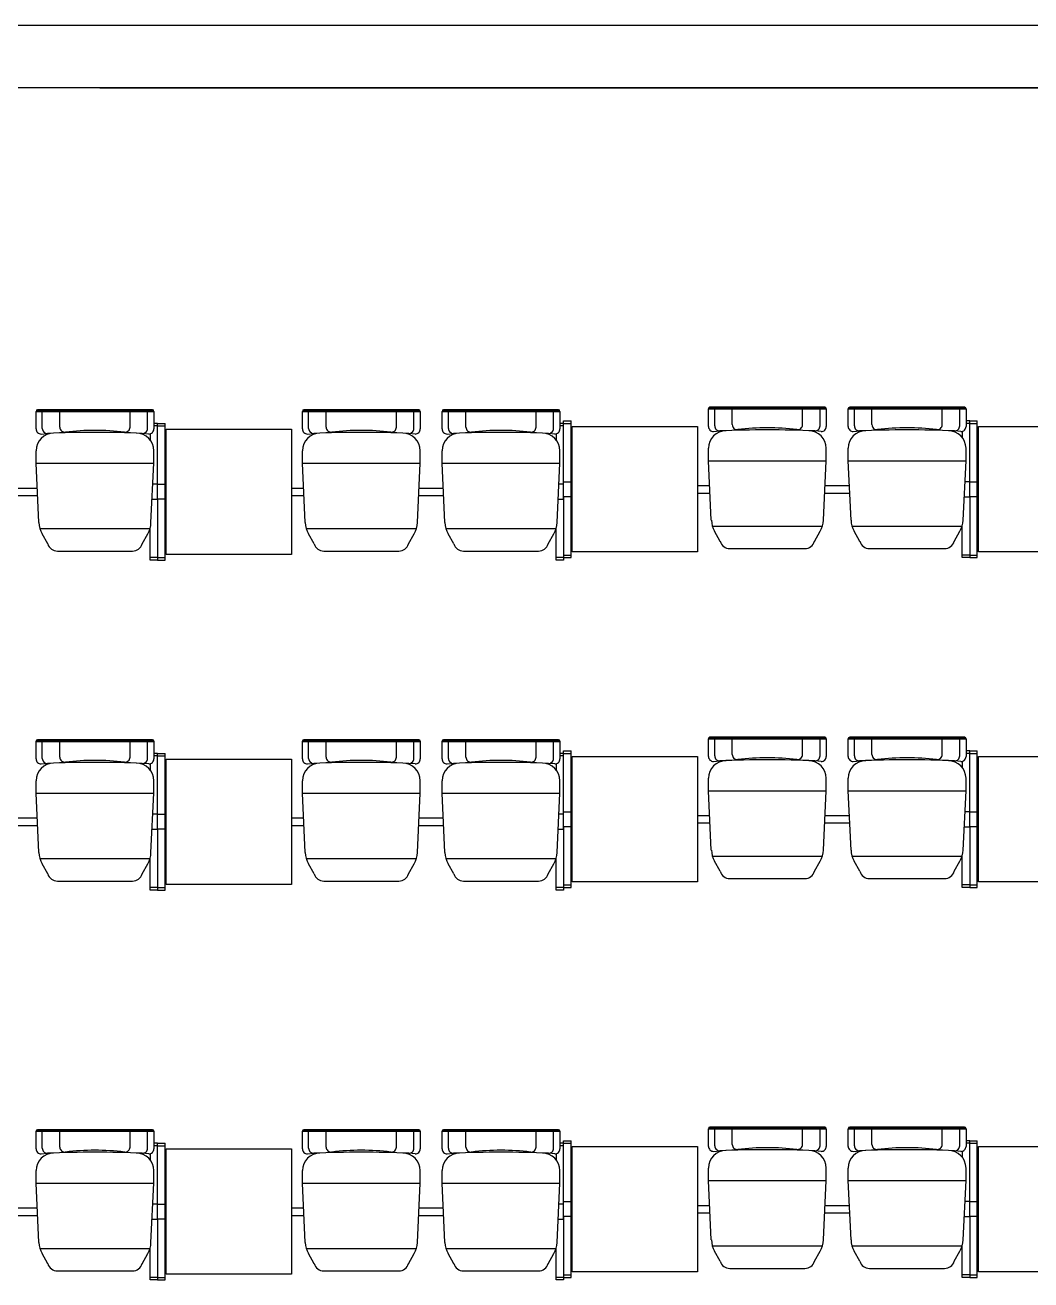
# Model space of a CAD drawing. Header units: inches. Extents: x 484217 to 497210, y -26946 to -21493.
# Drawn here: x 490919.4 to 491100, y -23564.3 to -23339.1 of the extents above; entities that cross this region are included whole.
import ezdxf

# ---------------------------------------------------------------- set-up
doc = ezdxf.new("R2010")
doc.units = ezdxf.units.IN
doc.header["$LTSCALE"] = 20
doc.header["$MEASUREMENT"] = 0
doc.layers.add('I-WALL-FULL', color=5, linetype='Continuous')

msp = doc.modelspace()

# ---------------------------------------------------------------- linework, layer by layer
for p, q in [((490887.79, -23339.1, 6.93), (491290.54, -23339.1, 6.93)), ((491335.54, -23350.35, 6.93), (490887.79, -23350.35, 6.93))]:
    msp.add_line(p, q)
at = {"linetype": 'Continuous'}
for p, q in [((490921.35, -23411.58, 3.81), (490921.35, -23408.41, 3.81)), ((490922.47, -23411.47, 3.81), (490922.47, -23408.59, 3.81)), ((490925.62, -23411.25, 3.81), (490925.62, -23408.59, 3.81)), ((490938.22, -23411.25, 3.81), (490938.22, -23408.59, 3.81)), ((490941.37, -23411.47, 3.81), (490941.37, -23408.59, 3.81)), ((490942.5, -23408.41, 3.81), (490942.5, -23411.58, 3.81)), ((490969.17, -23411.58, 3.81), (490969.17, -23408.41, 3.81)), ((490970.29, -23411.47, 3.81), (490970.29, -23408.59, 3.81)), ((490973.44, -23411.25, 3.81), (490973.44, -23408.59, 3.81)), ((490986.04, -23411.25, 3.81), (490986.04, -23408.59, 3.81)), ((490989.19, -23411.47, 3.81), (490989.19, -23408.59, 3.81)), ((490990.32, -23408.41, 3.81), (490990.32, -23411.58, 3.81)), ((490994.25, -23411.58, 3.81), (490994.25, -23408.41, 3.81)), ((490995.37, -23411.47, 3.81), (490995.37, -23408.59, 3.81)), ((490998.52, -23411.25, 3.81), (490998.52, -23408.59, 3.81)), ((491011.12, -23411.25, 3.81), (491011.12, -23408.59, 3.81)), ((491014.27, -23411.47, 3.81), (491014.27, -23408.59, 3.81)), ((491015.4, -23408.41, 3.81), (491015.4, -23411.58, 3.81)), ((491042.07, -23411.13, 3.81), (491042.07, -23407.96, 3.81)), ((491043.19, -23411.02, 3.81), (491043.19, -23408.14, 3.81)), ((491046.34, -23410.8, 3.81), (491046.34, -23408.14, 3.81)), ((491058.94, -23410.8, 3.81), (491058.94, -23408.14, 3.81)), ((491062.09, -23411.02, 3.81), (491062.09, -23408.14, 3.81)), ((491063.22, -23407.96, 3.81), (491063.22, -23411.13, 3.81)), ((491067.15, -23411.13, 3.81), (491067.15, -23407.96, 3.81)), ((491068.27, -23411.02, 3.81), (491068.27, -23408.14, 3.81)), ((491071.42, -23410.8, 3.81), (491071.42, -23408.14, 3.81)), ((491084.02, -23410.8, 3.81), (491084.02, -23408.14, 3.81)), ((491087.17, -23411.02, 3.81), (491087.17, -23408.14, 3.81)), ((491088.3, -23407.96, 3.81), (491088.3, -23411.13, 3.81)), ((491042.99, -23412.03, 3.81), (491044.13, -23411.92, 3.81)), ((491062.3, -23412.03, 3.81), (491061.16, -23411.92, 3.81)), ((491068.07, -23412.03, 3.81), (491069.21, -23411.92, 3.81)), ((491087.37, -23412.03, 3.81), (491086.23, -23411.92, 3.81)), ((490922.27, -23412.48, 3.81), (490923.41, -23412.37, 3.81)), ((490941.57, -23412.48, 3.81), (490940.43, -23412.37, 3.81)), ((490970.09, -23412.48, 3.81), (490971.23, -23412.37, 3.81)), ((490989.4, -23412.48, 3.81), (490988.26, -23412.37, 3.81)), ((490995.17, -23412.48, 3.81), (490996.31, -23412.37, 3.81)), ((491014.47, -23412.48, 3.81), (491013.33, -23412.37, 3.81)), ((490921.35, -23417.74, 3.81), (490921.35, -23415.49, 3.81)), ((490942.5, -23417.74, 3.81), (490942.5, -23415.49, 3.81)), ((490969.17, -23417.74, 3.81), (490969.17, -23415.49, 3.81)), ((490990.32, -23417.74, 3.81), (490990.32, -23415.49, 3.81)), ((490994.25, -23417.74, 3.81), (490994.25, -23415.49, 3.81)), ((491015.4, -23417.74, 3.81), (491015.4, -23415.49, 3.81)), ((491042.07, -23417.29, 3.81), (491042.07, -23415.04, 3.81)), ((491063.22, -23417.29, 3.81), (491063.22, -23415.04, 3.81)), ((491067.15, -23417.29, 3.81), (491067.15, -23415.04, 3.81)), ((491088.3, -23417.29, 3.81), (491088.3, -23415.04, 3.81)), ((490921.35, -23417.74, 3.81), (490942.5, -23417.74, 3.81)), ((490921.86, -23428.38, 3.81), (490921.35, -23417.74, 3.81)), ((490941.98, -23428.38, 3.81), (490942.5, -23417.74, 3.81)), ((490969.17, -23417.74, 3.81), (490990.32, -23417.74, 3.81)), ((490969.68, -23428.38, 3.81), (490969.17, -23417.74, 3.81)), ((490989.81, -23428.38, 3.81), (490990.32, -23417.74, 3.81)), ((490994.25, -23417.74, 3.81), (491015.4, -23417.74, 3.81)), ((490994.76, -23428.38, 3.81), (490994.25, -23417.74, 3.81)), ((491014.88, -23428.38, 3.81), (491015.4, -23417.74, 3.81)), ((491042.07, -23417.29, 3.81), (491063.22, -23417.29, 3.81)), ((491042.58, -23427.93, 3.81), (491042.07, -23417.29, 3.81)), ((491062.71, -23427.93, 3.81), (491063.22, -23417.29, 3.81)), ((491067.15, -23417.29, 3.81), (491088.3, -23417.29, 3.81)), ((491067.66, -23427.93, 3.81), (491067.15, -23417.29, 3.81)), ((491087.78, -23427.93, 3.81), (491088.3, -23417.29, 3.81)), ((490922.04, -23429.44, 3.81), (490941.8, -23429.44, 3.81)), ((490969.86, -23429.44, 3.81), (490989.63, -23429.44, 3.81)), ((490994.94, -23429.44, 3.81), (491014.7, -23429.44, 3.81)), ((491042.76, -23428.99, 3.81), (491062.53, -23428.99, 3.81)), ((491044.17, -23431.74, 3.81), (491043.15, -23429.92, 3.81)), ((491061.12, -23431.74, 3.81), (491062.14, -23429.92, 3.81)), ((491067.84, -23428.99, 3.81), (491087.6, -23428.99, 3.81)), ((491069.25, -23431.74, 3.81), (491068.23, -23429.92, 3.81)), ((491086.19, -23431.74, 3.81), (491087.21, -23429.92, 3.81)), ((490923.45, -23432.19, 3.81), (490922.43, -23430.37, 3.81)), ((490940.39, -23432.19, 3.81), (490941.41, -23430.37, 3.81)), ((490971.27, -23432.19, 3.81), (490970.25, -23430.37, 3.81)), ((490988.22, -23432.19, 3.81), (490989.24, -23430.37, 3.81)), ((490996.35, -23432.19, 3.81), (490995.33, -23430.37, 3.81)), ((491013.29, -23432.19, 3.81), (491014.31, -23430.37, 3.81)), ((490925.18, -23433.49, 3.81), (490938.66, -23433.49, 3.81)), ((490973.01, -23433.49, 3.81), (490986.48, -23433.49, 3.81)), ((490998.08, -23433.49, 3.81), (491011.56, -23433.49, 3.81)), ((491045.91, -23433.04, 3.81), (491059.38, -23433.04, 3.81)), ((491070.98, -23433.04, 3.81), (491084.46, -23433.04, 3.81)), ((490921.35, -23470.79, 3.81), (490921.35, -23467.62, 3.81)), ((490922.47, -23470.69, 3.81), (490922.47, -23467.8, 3.81)), ((490925.62, -23470.46, 3.81), (490925.62, -23467.8, 3.81)), ((490938.22, -23470.46, 3.81), (490938.22, -23467.8, 3.81)), ((490941.37, -23470.69, 3.81), (490941.37, -23467.8, 3.81)), ((490942.5, -23467.62, 3.81), (490942.5, -23470.79, 3.81)), ((490969.17, -23470.79, 3.81), (490969.17, -23467.62, 3.81)), ((490970.29, -23470.69, 3.81), (490970.29, -23467.8, 3.81)), ((490973.44, -23470.46, 3.81), (490973.44, -23467.8, 3.81)), ((490986.04, -23470.46, 3.81), (490986.04, -23467.8, 3.81)), ((490989.19, -23470.69, 3.81), (490989.19, -23467.8, 3.81)), ((490990.32, -23467.62, 3.81), (490990.32, -23470.79, 3.81)), ((490994.25, -23470.79, 3.81), (490994.25, -23467.62, 3.81)), ((490995.37, -23470.69, 3.81), (490995.37, -23467.8, 3.81)), ((490998.52, -23470.46, 3.81), (490998.52, -23467.8, 3.81)), ((491011.12, -23470.46, 3.81), (491011.12, -23467.8, 3.81)), ((491014.27, -23470.69, 3.81), (491014.27, -23467.8, 3.81)), ((491015.4, -23467.62, 3.81), (491015.4, -23470.79, 3.81)), ((491042.07, -23470.34, 3.81), (491042.07, -23467.17, 3.81)), ((491043.19, -23470.24, 3.81), (491043.19, -23467.35, 3.81)), ((491046.34, -23470.01, 3.81), (491046.34, -23467.35, 3.81)), ((491058.94, -23470.01, 3.81), (491058.94, -23467.35, 3.81)), ((491062.09, -23470.24, 3.81), (491062.09, -23467.35, 3.81)), ((491063.22, -23467.17, 3.81), (491063.22, -23470.34, 3.81)), ((491067.15, -23470.34, 3.81), (491067.15, -23467.17, 3.81)), ((491068.27, -23470.24, 3.81), (491068.27, -23467.35, 3.81)), ((491071.42, -23470.01, 3.81), (491071.42, -23467.35, 3.81)), ((491084.02, -23470.01, 3.81), (491084.02, -23467.35, 3.81)), ((491087.17, -23470.24, 3.81), (491087.17, -23467.35, 3.81)), ((491088.3, -23467.17, 3.81), (491088.3, -23470.34, 3.81)), ((490922.27, -23471.69, 3.81), (490923.41, -23471.59, 3.81)), ((490941.57, -23471.69, 3.81), (490940.43, -23471.59, 3.81)), ((490970.09, -23471.69, 3.81), (490971.23, -23471.59, 3.81)), ((490989.4, -23471.69, 3.81), (490988.26, -23471.59, 3.81)), ((490995.17, -23471.69, 3.81), (490996.31, -23471.59, 3.81)), ((491014.47, -23471.69, 3.81), (491013.33, -23471.59, 3.81)), ((491042.99, -23471.24, 3.81), (491044.13, -23471.14, 3.81)), ((491062.3, -23471.24, 3.81), (491061.16, -23471.14, 3.81)), ((491068.07, -23471.24, 3.81), (491069.21, -23471.14, 3.81)), ((491087.37, -23471.24, 3.81), (491086.23, -23471.14, 3.81)), ((490921.35, -23476.96, 3.81), (490921.35, -23474.71, 3.81)), ((490942.5, -23476.96, 3.81), (490942.5, -23474.71, 3.81)), ((490969.17, -23476.96, 3.81), (490969.17, -23474.71, 3.81)), ((490990.32, -23476.96, 3.81), (490990.32, -23474.71, 3.81)), ((490994.25, -23476.96, 3.81), (490994.25, -23474.71, 3.81)), ((491015.4, -23476.96, 3.81), (491015.4, -23474.71, 3.81)), ((491042.07, -23476.51, 3.81), (491042.07, -23474.26, 3.81)), ((491063.22, -23476.51, 3.81), (491063.22, -23474.26, 3.81)), ((491067.15, -23476.51, 3.81), (491067.15, -23474.26, 3.81)), ((491088.3, -23476.51, 3.81), (491088.3, -23474.26, 3.81)), ((490921.35, -23476.96, 3.81), (490942.5, -23476.96, 3.81)), ((490921.86, -23487.6, 3.81), (490921.35, -23476.96, 3.81)), ((490941.98, -23487.6, 3.81), (490942.5, -23476.96, 3.81)), ((490969.17, -23476.96, 3.81), (490990.32, -23476.96, 3.81)), ((490969.68, -23487.6, 3.81), (490969.17, -23476.96, 3.81)), ((490989.81, -23487.6, 3.81), (490990.32, -23476.96, 3.81)), ((490994.25, -23476.96, 3.81), (491015.4, -23476.96, 3.81)), ((490994.76, -23487.6, 3.81), (490994.25, -23476.96, 3.81)), ((491014.88, -23487.6, 3.81), (491015.4, -23476.96, 3.81)), ((491042.07, -23476.51, 3.81), (491063.22, -23476.51, 3.81)), ((491042.58, -23487.15, 3.81), (491042.07, -23476.51, 3.81)), ((491062.71, -23487.15, 3.81), (491063.22, -23476.51, 3.81)), ((491067.15, -23476.51, 3.81), (491088.3, -23476.51, 3.81)), ((491067.66, -23487.15, 3.81), (491067.15, -23476.51, 3.81)), ((491087.78, -23487.15, 3.81), (491088.3, -23476.51, 3.81)), ((491042.76, -23488.21, 3.81), (491062.53, -23488.21, 3.81)), ((491067.84, -23488.21, 3.81), (491087.6, -23488.21, 3.81)), ((490922.04, -23488.66, 3.81), (490941.8, -23488.66, 3.81)), ((490923.45, -23491.4, 3.81), (490922.43, -23489.59, 3.81)), ((490940.39, -23491.4, 3.81), (490941.41, -23489.59, 3.81)), ((490969.86, -23488.66, 3.81), (490989.63, -23488.66, 3.81)), ((490971.27, -23491.4, 3.81), (490970.25, -23489.59, 3.81)), ((490988.22, -23491.4, 3.81), (490989.24, -23489.59, 3.81)), ((490994.94, -23488.66, 3.81), (491014.7, -23488.66, 3.81)), ((490996.35, -23491.4, 3.81), (490995.33, -23489.59, 3.81)), ((491013.29, -23491.4, 3.81), (491014.31, -23489.59, 3.81)), ((491044.17, -23490.95, 3.81), (491043.15, -23489.14, 3.81)), ((491061.12, -23490.95, 3.81), (491062.14, -23489.14, 3.81)), ((491069.25, -23490.95, 3.81), (491068.23, -23489.14, 3.81)), ((491086.19, -23490.95, 3.81), (491087.21, -23489.14, 3.81)), ((490925.18, -23492.71, 3.81), (490938.66, -23492.71, 3.81)), ((490973.01, -23492.71, 3.81), (490986.48, -23492.71, 3.81)), ((490998.08, -23492.71, 3.81), (491011.56, -23492.71, 3.81)), ((491045.91, -23492.26, 3.81), (491059.38, -23492.26, 3.81)), ((491070.98, -23492.26, 3.81), (491084.46, -23492.26, 3.81)), ((490921.35, -23540.76, 3.81), (490921.35, -23537.59, 3.81)), ((490922.47, -23540.65, 3.81), (490922.47, -23537.77, 3.81)), ((490925.62, -23540.43, 3.81), (490925.62, -23537.77, 3.81)), ((490938.22, -23540.43, 3.81), (490938.22, -23537.77, 3.81)), ((490941.37, -23540.65, 3.81), (490941.37, -23537.77, 3.81)), ((490942.5, -23537.59, 3.81), (490942.5, -23540.76, 3.81)), ((490969.17, -23540.76, 3.81), (490969.17, -23537.59, 3.81)), ((490970.29, -23540.65, 3.81), (490970.29, -23537.77, 3.81)), ((490973.44, -23540.43, 3.81), (490973.44, -23537.77, 3.81)), ((490986.04, -23540.43, 3.81), (490986.04, -23537.77, 3.81)), ((490989.19, -23540.65, 3.81), (490989.19, -23537.77, 3.81)), ((490990.32, -23537.59, 3.81), (490990.32, -23540.76, 3.81)), ((490994.25, -23540.76, 3.81), (490994.25, -23537.59, 3.81)), ((490995.37, -23540.65, 3.81), (490995.37, -23537.77, 3.81)), ((490998.52, -23540.43, 3.81), (490998.52, -23537.77, 3.81)), ((491011.12, -23540.43, 3.81), (491011.12, -23537.77, 3.81)), ((491014.27, -23540.65, 3.81), (491014.27, -23537.77, 3.81)), ((491015.4, -23537.59, 3.81), (491015.4, -23540.76, 3.81)), ((491042.07, -23540.31, 3.81), (491042.07, -23537.14, 3.81)), ((491043.19, -23540.2, 3.81), (491043.19, -23537.32, 3.81)), ((491046.34, -23539.98, 3.81), (491046.34, -23537.32, 3.81)), ((491058.94, -23539.98, 3.81), (491058.94, -23537.32, 3.81)), ((491062.09, -23540.2, 3.81), (491062.09, -23537.32, 3.81)), ((491063.22, -23537.14, 3.81), (491063.22, -23540.31, 3.81)), ((491067.15, -23540.31, 3.81), (491067.15, -23537.14, 3.81)), ((491068.27, -23540.2, 3.81), (491068.27, -23537.32, 3.81)), ((491071.42, -23539.98, 3.81), (491071.42, -23537.32, 3.81)), ((491084.02, -23539.98, 3.81), (491084.02, -23537.32, 3.81)), ((491087.17, -23540.2, 3.81), (491087.17, -23537.32, 3.81)), ((491088.3, -23537.14, 3.81), (491088.3, -23540.31, 3.81)), ((490922.27, -23541.66, 3.81), (490923.41, -23541.55, 3.81)), ((490941.57, -23541.66, 3.81), (490940.43, -23541.55, 3.81)), ((490970.09, -23541.66, 3.81), (490971.23, -23541.55, 3.81)), ((490989.4, -23541.66, 3.81), (490988.26, -23541.55, 3.81)), ((490995.17, -23541.66, 3.81), (490996.31, -23541.55, 3.81)), ((491014.47, -23541.66, 3.81), (491013.33, -23541.55, 3.81)), ((491042.99, -23541.21, 3.81), (491044.13, -23541.1, 3.81)), ((491062.3, -23541.21, 3.81), (491061.16, -23541.1, 3.81)), ((491068.07, -23541.21, 3.81), (491069.21, -23541.1, 3.81)), ((491087.37, -23541.21, 3.81), (491086.23, -23541.1, 3.81)), ((490921.35, -23546.92, 3.81), (490921.35, -23544.67, 3.81)), ((490942.5, -23546.92, 3.81), (490942.5, -23544.67, 3.81)), ((490969.17, -23546.92, 3.81), (490969.17, -23544.67, 3.81)), ((490990.32, -23546.92, 3.81), (490990.32, -23544.67, 3.81)), ((490994.25, -23546.92, 3.81), (490994.25, -23544.67, 3.81)), ((491015.4, -23546.92, 3.81), (491015.4, -23544.67, 3.81)), ((491042.07, -23546.47, 3.81), (491042.07, -23544.22, 3.81)), ((491063.22, -23546.47, 3.81), (491063.22, -23544.22, 3.81)), ((491067.15, -23546.47, 3.81), (491067.15, -23544.22, 3.81)), ((491088.3, -23546.47, 3.81), (491088.3, -23544.22, 3.81)), ((490921.35, -23546.92, 3.81), (490942.5, -23546.92, 3.81)), ((490921.86, -23557.56, 3.81), (490921.35, -23546.92, 3.81)), ((490941.98, -23557.56, 3.81), (490942.5, -23546.92, 3.81)), ((490969.17, -23546.92, 3.81), (490990.32, -23546.92, 3.81)), ((490969.68, -23557.56, 3.81), (490969.17, -23546.92, 3.81)), ((490989.81, -23557.56, 3.81), (490990.32, -23546.92, 3.81)), ((490994.25, -23546.92, 3.81), (491015.4, -23546.92, 3.81)), ((490994.76, -23557.56, 3.81), (490994.25, -23546.92, 3.81)), ((491014.88, -23557.56, 3.81), (491015.4, -23546.92, 3.81)), ((491042.07, -23546.47, 3.81), (491063.22, -23546.47, 3.81)), ((491042.58, -23557.11, 3.81), (491042.07, -23546.47, 3.81)), ((491062.71, -23557.11, 3.81), (491063.22, -23546.47, 3.81)), ((491067.15, -23546.47, 3.81), (491088.3, -23546.47, 3.81)), ((491067.66, -23557.11, 3.81), (491067.15, -23546.47, 3.81)), ((491087.78, -23557.11, 3.81), (491088.3, -23546.47, 3.81)), ((491042.76, -23558.17, 3.81), (491062.53, -23558.17, 3.81)), ((491067.84, -23558.17, 3.81), (491087.6, -23558.17, 3.81)), ((490922.04, -23558.62, 3.81), (490941.8, -23558.62, 3.81)), ((490923.45, -23561.37, 3.81), (490922.43, -23559.55, 3.81)), ((490940.39, -23561.37, 3.81), (490941.41, -23559.55, 3.81)), ((490969.86, -23558.62, 3.81), (490989.63, -23558.62, 3.81)), ((490971.27, -23561.37, 3.81), (490970.25, -23559.55, 3.81)), ((490988.22, -23561.37, 3.81), (490989.24, -23559.55, 3.81)), ((490994.94, -23558.62, 3.81), (491014.7, -23558.62, 3.81)), ((490996.35, -23561.37, 3.81), (490995.33, -23559.55, 3.81)), ((491013.29, -23561.37, 3.81), (491014.31, -23559.55, 3.81)), ((491044.17, -23560.92, 3.81), (491043.15, -23559.1, 3.81)), ((491061.12, -23560.92, 3.81), (491062.14, -23559.1, 3.81)), ((491069.25, -23560.92, 3.81), (491068.23, -23559.1, 3.81)), ((491086.19, -23560.92, 3.81), (491087.21, -23559.1, 3.81)), ((490925.18, -23562.67, 3.81), (490938.66, -23562.67, 3.81)), ((490973.01, -23562.67, 3.81), (490986.48, -23562.67, 3.81)), ((490998.08, -23562.67, 3.81), (491011.56, -23562.67, 3.81)), ((491045.91, -23562.22, 3.81), (491059.38, -23562.22, 3.81)), ((491070.98, -23562.22, 3.81), (491084.46, -23562.22, 3.81))]:
    msp.add_line(p, q, dxfattribs=at)
at = {"color": 7, "linetype": 'Continuous'}
for p, q in [((490942.23, -23408.14, 3.81), (490921.62, -23408.14, 3.81)), ((490990.05, -23408.14, 3.81), (490969.44, -23408.14, 3.81)), ((491015.13, -23408.14, 3.81), (490994.52, -23408.14, 3.81)), ((491062.95, -23407.69, 3.81), (491042.34, -23407.69, 3.81)), ((491088.03, -23407.69, 3.81), (491067.42, -23407.69, 3.81)), ((491016.07, -23421.04, 3.81), (491017.62, -23421.04, 3.81)), ((491016.07, -23423.74, 3.81), (491016.07, -23421.04, 3.81)), ((491088.97, -23421.04, 3.81), (491088.12, -23421.04, 3.81)), ((491088.97, -23423.74, 3.81), (491088.97, -23421.04, 3.81)), ((491088.97, -23421.04, 3.81), (491090.52, -23421.04, 3.81)), ((491088.97, -23423.74, 3.81), (491088.97, -23421.04, 3.81)), ((490917.21, -23422.17, 3.81), (490921.56, -23422.17, 3.81)), ((490943.17, -23421.49, 3.81), (490942.32, -23421.49, 3.81)), ((490943.17, -23424.19, 3.81), (490943.17, -23421.49, 3.81)), ((490943.17, -23421.49, 3.81), (490944.72, -23421.49, 3.81)), ((490943.17, -23424.19, 3.81), (490943.17, -23421.49, 3.81)), ((490967.22, -23422.17, 3.81), (490969.38, -23422.17, 3.81)), ((490990.11, -23422.17, 3.81), (490994.46, -23422.17, 3.81)), ((491016.07, -23421.49, 3.81), (491015.22, -23421.49, 3.81)), ((491016.07, -23424.19, 3.81), (491016.07, -23421.49, 3.81)), ((491040.05, -23423.07, 3.81), (491042.35, -23423.07, 3.81)), ((491040.12, -23421.72, 3.81), (491042.28, -23421.72, 3.81)), ((491062.94, -23423.07, 3.81), (491067.42, -23423.07, 3.81)), ((491063.01, -23421.72, 3.81), (491067.36, -23421.72, 3.81)), ((490917.14, -23423.52, 3.81), (490921.62, -23423.52, 3.81)), ((490942.19, -23424.19, 3.81), (490943.17, -23424.19, 3.81)), ((490944.72, -23424.19, 3.81), (490943.17, -23424.19, 3.81)), ((490967.15, -23423.52, 3.81), (490969.45, -23423.52, 3.81)), ((490990.04, -23423.52, 3.81), (490994.52, -23423.52, 3.81)), ((491015.09, -23424.19, 3.81), (491016.07, -23424.19, 3.81)), ((491017.62, -23423.74, 3.81), (491016.07, -23423.74, 3.81)), ((491087.99, -23423.74, 3.81), (491088.97, -23423.74, 3.81)), ((491090.52, -23423.74, 3.81), (491088.97, -23423.74, 3.81)), ((490942.23, -23467.35, 3.81), (490921.62, -23467.35, 3.81)), ((490990.05, -23467.35, 3.81), (490969.44, -23467.35, 3.81)), ((491015.13, -23467.35, 3.81), (490994.52, -23467.35, 3.81)), ((491062.95, -23466.9, 3.81), (491042.34, -23466.9, 3.81)), ((491088.03, -23466.9, 3.81), (491067.42, -23466.9, 3.81)), ((490917.21, -23481.38, 3.81), (490921.56, -23481.38, 3.81)), ((490943.17, -23480.71, 3.81), (490942.32, -23480.71, 3.81)), ((490943.17, -23483.41, 3.81), (490943.17, -23480.71, 3.81)), ((490943.17, -23480.71, 3.81), (490944.72, -23480.71, 3.81)), ((490943.17, -23483.41, 3.81), (490943.17, -23480.71, 3.81)), ((490967.22, -23481.38, 3.81), (490969.38, -23481.38, 3.81)), ((490990.11, -23481.38, 3.81), (490994.46, -23481.38, 3.81)), ((491016.07, -23480.71, 3.81), (491015.22, -23480.71, 3.81)), ((491016.07, -23480.26, 3.81), (491017.62, -23480.26, 3.81)), ((491016.07, -23482.96, 3.81), (491016.07, -23480.26, 3.81)), ((491016.07, -23483.41, 3.81), (491016.07, -23480.71, 3.81)), ((491040.12, -23480.93, 3.81), (491042.28, -23480.93, 3.81)), ((491063.01, -23480.93, 3.81), (491067.36, -23480.93, 3.81)), ((491088.97, -23480.26, 3.81), (491088.12, -23480.26, 3.81)), ((491088.97, -23482.96, 3.81), (491088.97, -23480.26, 3.81)), ((491088.97, -23480.26, 3.81), (491090.52, -23480.26, 3.81)), ((491088.97, -23482.96, 3.81), (491088.97, -23480.26, 3.81)), ((490917.14, -23482.73, 3.81), (490921.62, -23482.73, 3.81)), ((490942.19, -23483.41, 3.81), (490943.17, -23483.41, 3.81)), ((490944.72, -23483.41, 3.81), (490943.17, -23483.41, 3.81)), ((490967.15, -23482.73, 3.81), (490969.45, -23482.73, 3.81)), ((490990.04, -23482.73, 3.81), (490994.52, -23482.73, 3.81)), ((491015.09, -23483.41, 3.81), (491016.07, -23483.41, 3.81)), ((491017.62, -23482.96, 3.81), (491016.07, -23482.96, 3.81)), ((491040.05, -23482.28, 3.81), (491042.35, -23482.28, 3.81)), ((491062.94, -23482.28, 3.81), (491067.42, -23482.28, 3.81)), ((491087.99, -23482.96, 3.81), (491088.97, -23482.96, 3.81)), ((491090.52, -23482.96, 3.81), (491088.97, -23482.96, 3.81)), ((490942.23, -23537.32, 3.81), (490921.62, -23537.32, 3.81)), ((490990.05, -23537.32, 3.81), (490969.44, -23537.32, 3.81)), ((491015.13, -23537.32, 3.81), (490994.52, -23537.32, 3.81)), ((491062.95, -23536.87, 3.81), (491042.34, -23536.87, 3.81)), ((491088.03, -23536.87, 3.81), (491067.42, -23536.87, 3.81)), ((490917.21, -23551.35, 3.81), (490921.56, -23551.35, 3.81)), ((490943.17, -23550.67, 3.81), (490942.32, -23550.67, 3.81)), ((490943.17, -23553.37, 3.81), (490943.17, -23550.67, 3.81)), ((490943.17, -23550.67, 3.81), (490944.72, -23550.67, 3.81)), ((490943.17, -23553.37, 3.81), (490943.17, -23550.67, 3.81)), ((490967.22, -23551.35, 3.81), (490969.38, -23551.35, 3.81)), ((490990.11, -23551.35, 3.81), (490994.46, -23551.35, 3.81)), ((491016.07, -23550.67, 3.81), (491015.22, -23550.67, 3.81)), ((491016.07, -23550.22, 3.81), (491017.62, -23550.22, 3.81)), ((491016.07, -23552.92, 3.81), (491016.07, -23550.22, 3.81)), ((491016.07, -23553.37, 3.81), (491016.07, -23550.67, 3.81)), ((491040.12, -23550.9, 3.81), (491042.28, -23550.9, 3.81)), ((491063.01, -23550.9, 3.81), (491067.36, -23550.9, 3.81)), ((491088.97, -23550.22, 3.81), (491088.12, -23550.22, 3.81)), ((491088.97, -23552.92, 3.81), (491088.97, -23550.22, 3.81)), ((491088.97, -23550.22, 3.81), (491090.52, -23550.22, 3.81)), ((491088.97, -23552.92, 3.81), (491088.97, -23550.22, 3.81)), ((490917.14, -23552.7, 3.81), (490921.62, -23552.7, 3.81)), ((490942.19, -23553.37, 3.81), (490943.17, -23553.37, 3.81)), ((490944.72, -23553.37, 3.81), (490943.17, -23553.37, 3.81)), ((490967.15, -23552.7, 3.81), (490969.45, -23552.7, 3.81)), ((490990.04, -23552.7, 3.81), (490994.52, -23552.7, 3.81)), ((491015.09, -23553.37, 3.81), (491016.07, -23553.37, 3.81)), ((491017.62, -23552.92, 3.81), (491016.07, -23552.92, 3.81)), ((491040.05, -23552.25, 3.81), (491042.35, -23552.25, 3.81)), ((491062.94, -23552.25, 3.81), (491067.42, -23552.25, 3.81)), ((491087.99, -23552.92, 3.81), (491088.97, -23552.92, 3.81)), ((491090.52, -23552.92, 3.81), (491088.97, -23552.92, 3.81))]:
    msp.add_line(p, q, dxfattribs=at)
at = {"color": 7}
for p, q in [((490943.17, -23410.58, 3.81), (490942.5, -23410.58, 3.81)), ((490943.17, -23411.03, 3.81), (490942.5, -23411.03, 3.81)), ((490943.17, -23421.49, 3.81), (490943.17, -23410.58, 3.81)), ((490943.17, -23421.49, 3.81), (490943.17, -23410.58, 3.81)), ((490943.17, -23410.58, 3.81), (490944.52, -23410.58, 3.81)), ((490943.17, -23411.03, 3.81), (490944.52, -23411.03, 3.81)), ((490944.52, -23435.1, 3.81), (490944.52, -23410.58, 3.81)), ((491016.07, -23410.58, 3.81), (491015.4, -23410.58, 3.81)), ((491016.07, -23411.03, 3.81), (491015.4, -23411.03, 3.81)), ((491016.07, -23421.04, 3.81), (491016.07, -23410.13, 3.81)), ((491016.07, -23410.13, 3.81), (491017.42, -23410.13, 3.81)), ((491016.07, -23421.49, 3.81), (491016.07, -23410.58, 3.81)), ((491016.07, -23410.58, 3.81), (491017.42, -23410.58, 3.81)), ((491017.42, -23434.65, 3.81), (491017.42, -23410.13, 3.81)), ((491087.62, -23412, 3.81), (491087.62, -23413.1, 3.81)), ((491088.97, -23410.13, 3.81), (491088.3, -23410.13, 3.81)), ((491088.97, -23410.58, 3.81), (491088.3, -23410.58, 3.81)), ((491088.97, -23421.04, 3.81), (491088.97, -23410.13, 3.81)), ((491088.97, -23421.04, 3.81), (491088.97, -23410.13, 3.81)), ((491088.97, -23410.13, 3.81), (491090.32, -23410.13, 3.81)), ((491088.97, -23410.58, 3.81), (491090.32, -23410.58, 3.81)), ((491090.32, -23434.65, 3.81), (491090.32, -23410.13, 3.81)), ((490941.82, -23412.45, 3.81), (490941.82, -23413.55, 3.81)), ((491014.72, -23412.45, 3.81), (491014.72, -23413.55, 3.81)), ((490943.17, -23424.19, 3.81), (490943.17, -23435.1, 3.81)), ((490943.17, -23424.19, 3.81), (490943.17, -23435.1, 3.81)), ((491016.07, -23423.74, 3.81), (491016.07, -23434.65, 3.81)), ((491016.07, -23424.19, 3.81), (491016.07, -23435.1, 3.81)), ((491088.97, -23423.74, 3.81), (491088.97, -23434.65, 3.81)), ((491088.97, -23423.74, 3.81), (491088.97, -23434.65, 3.81)), ((490941.82, -23435.1, 3.81), (490941.82, -23429.39, 3.81)), ((491014.72, -23435.1, 3.81), (491014.72, -23429.39, 3.81)), ((491087.62, -23434.65, 3.81), (491087.62, -23428.94, 3.81)), ((491016.07, -23434.2, 3.81), (491017.42, -23434.2, 3.81)), ((491088.97, -23434.2, 3.81), (491087.62, -23434.2, 3.81)), ((491088.97, -23434.2, 3.81), (491090.32, -23434.2, 3.81)), ((490943.17, -23434.65, 3.81), (490941.82, -23434.65, 3.81)), ((490943.17, -23435.1, 3.81), (490941.82, -23435.1, 3.81)), ((490943.17, -23434.65, 3.81), (490944.52, -23434.65, 3.81)), ((490943.17, -23435.1, 3.81), (490944.52, -23435.1, 3.81)), ((491016.07, -23434.65, 3.81), (491014.72, -23434.65, 3.81)), ((491016.07, -23435.1, 3.81), (491014.72, -23435.1, 3.81)), ((491016.07, -23434.65, 3.81), (491017.42, -23434.65, 3.81)), ((491088.97, -23434.65, 3.81), (491087.62, -23434.65, 3.81)), ((491088.97, -23434.65, 3.81), (491090.32, -23434.65, 3.81)), ((490943.17, -23469.8, 3.81), (490942.5, -23469.8, 3.81)), ((490943.17, -23470.25, 3.81), (490942.5, -23470.25, 3.81)), ((490943.17, -23480.71, 3.81), (490943.17, -23469.8, 3.81)), ((490943.17, -23480.71, 3.81), (490943.17, -23469.8, 3.81)), ((490943.17, -23469.8, 3.81), (490944.52, -23469.8, 3.81)), ((490943.17, -23470.25, 3.81), (490944.52, -23470.25, 3.81)), ((490944.52, -23494.31, 3.81), (490944.52, -23469.8, 3.81)), ((491016.07, -23469.8, 3.81), (491015.4, -23469.8, 3.81)), ((491016.07, -23470.25, 3.81), (491015.4, -23470.25, 3.81)), ((491016.07, -23480.26, 3.81), (491016.07, -23469.35, 3.81)), ((491016.07, -23469.35, 3.81), (491017.42, -23469.35, 3.81)), ((491016.07, -23480.71, 3.81), (491016.07, -23469.8, 3.81)), ((491016.07, -23469.8, 3.81), (491017.42, -23469.8, 3.81)), ((491017.42, -23493.86, 3.81), (491017.42, -23469.35, 3.81)), ((491088.97, -23469.35, 3.81), (491088.3, -23469.35, 3.81)), ((491088.97, -23469.8, 3.81), (491088.3, -23469.8, 3.81)), ((491088.97, -23480.26, 3.81), (491088.97, -23469.35, 3.81)), ((491088.97, -23480.26, 3.81), (491088.97, -23469.35, 3.81)), ((491088.97, -23469.35, 3.81), (491090.32, -23469.35, 3.81)), ((491088.97, -23469.8, 3.81), (491090.32, -23469.8, 3.81)), ((491090.32, -23493.86, 3.81), (491090.32, -23469.35, 3.81)), ((490941.82, -23471.67, 3.81), (490941.82, -23472.76, 3.81)), ((491014.72, -23471.67, 3.81), (491014.72, -23472.76, 3.81)), ((491087.62, -23471.22, 3.81), (491087.62, -23472.31, 3.81)), ((490943.17, -23483.41, 3.81), (490943.17, -23494.31, 3.81)), ((490943.17, -23483.41, 3.81), (490943.17, -23494.31, 3.81)), ((491016.07, -23482.96, 3.81), (491016.07, -23493.86, 3.81)), ((491016.07, -23483.41, 3.81), (491016.07, -23494.31, 3.81)), ((491088.97, -23482.96, 3.81), (491088.97, -23493.86, 3.81)), ((491088.97, -23482.96, 3.81), (491088.97, -23493.86, 3.81)), ((490941.82, -23494.31, 3.81), (490941.82, -23488.6, 3.81)), ((491014.72, -23494.31, 3.81), (491014.72, -23488.6, 3.81)), ((491087.62, -23493.86, 3.81), (491087.62, -23488.15, 3.81)), ((490943.17, -23493.86, 3.81), (490941.82, -23493.86, 3.81)), ((490943.17, -23494.31, 3.81), (490941.82, -23494.31, 3.81)), ((490943.17, -23493.86, 3.81), (490944.52, -23493.86, 3.81)), ((490943.17, -23494.31, 3.81), (490944.52, -23494.31, 3.81)), ((491016.07, -23493.86, 3.81), (491014.72, -23493.86, 3.81)), ((491016.07, -23494.31, 3.81), (491014.72, -23494.31, 3.81)), ((491016.07, -23493.41, 3.81), (491017.42, -23493.41, 3.81)), ((491016.07, -23493.86, 3.81), (491017.42, -23493.86, 3.81)), ((491088.97, -23493.41, 3.81), (491087.62, -23493.41, 3.81)), ((491088.97, -23493.86, 3.81), (491087.62, -23493.86, 3.81)), ((491088.97, -23493.41, 3.81), (491090.32, -23493.41, 3.81)), ((491088.97, -23493.86, 3.81), (491090.32, -23493.86, 3.81)), ((490943.17, -23539.76, 3.81), (490942.5, -23539.76, 3.81)), ((490943.17, -23540.21, 3.81), (490942.5, -23540.21, 3.81)), ((490943.17, -23550.67, 3.81), (490943.17, -23539.76, 3.81)), ((490943.17, -23550.67, 3.81), (490943.17, -23539.76, 3.81)), ((490943.17, -23539.76, 3.81), (490944.52, -23539.76, 3.81)), ((490943.17, -23540.21, 3.81), (490944.52, -23540.21, 3.81)), ((490944.52, -23564.28, 3.81), (490944.52, -23539.76, 3.81)), ((491016.07, -23539.76, 3.81), (491015.4, -23539.76, 3.81)), ((491016.07, -23540.21, 3.81), (491015.4, -23540.21, 3.81)), ((491016.07, -23550.22, 3.81), (491016.07, -23539.31, 3.81)), ((491016.07, -23539.31, 3.81), (491017.42, -23539.31, 3.81)), ((491016.07, -23550.67, 3.81), (491016.07, -23539.76, 3.81)), ((491016.07, -23539.76, 3.81), (491017.42, -23539.76, 3.81)), ((491017.42, -23563.83, 3.81), (491017.42, -23539.31, 3.81)), ((491088.97, -23539.31, 3.81), (491088.3, -23539.31, 3.81)), ((491088.97, -23539.76, 3.81), (491088.3, -23539.76, 3.81)), ((491088.97, -23550.22, 3.81), (491088.97, -23539.31, 3.81)), ((491088.97, -23550.22, 3.81), (491088.97, -23539.31, 3.81)), ((491088.97, -23539.31, 3.81), (491090.32, -23539.31, 3.81)), ((491088.97, -23539.76, 3.81), (491090.32, -23539.76, 3.81)), ((491090.32, -23563.83, 3.81), (491090.32, -23539.31, 3.81)), ((490941.82, -23541.63, 3.81), (490941.82, -23542.73, 3.81)), ((491014.72, -23541.63, 3.81), (491014.72, -23542.73, 3.81)), ((491087.62, -23541.18, 3.81), (491087.62, -23542.28, 3.81)), ((490943.17, -23553.37, 3.81), (490943.17, -23564.28, 3.81)), ((490943.17, -23553.37, 3.81), (490943.17, -23564.28, 3.81)), ((491016.07, -23552.92, 3.81), (491016.07, -23563.83, 3.81)), ((491016.07, -23553.37, 3.81), (491016.07, -23564.28, 3.81)), ((491088.97, -23552.92, 3.81), (491088.97, -23563.83, 3.81)), ((491088.97, -23552.92, 3.81), (491088.97, -23563.83, 3.81)), ((491087.62, -23563.83, 3.81), (491087.62, -23558.12, 3.81)), ((490941.82, -23564.28, 3.81), (490941.82, -23558.57, 3.81)), ((491014.72, -23564.28, 3.81), (491014.72, -23558.57, 3.81)), ((490943.17, -23563.83, 3.81), (490941.82, -23563.83, 3.81)), ((490943.17, -23564.28, 3.81), (490941.82, -23564.28, 3.81)), ((490943.17, -23563.83, 3.81), (490944.52, -23563.83, 3.81)), ((490943.17, -23564.28, 3.81), (490944.52, -23564.28, 3.81)), ((491016.07, -23563.83, 3.81), (491014.72, -23563.83, 3.81)), ((491016.07, -23564.28, 3.81), (491014.72, -23564.28, 3.81)), ((491016.07, -23563.38, 3.81), (491017.42, -23563.38, 3.81)), ((491016.07, -23563.83, 3.81), (491017.42, -23563.83, 3.81)), ((491088.97, -23563.38, 3.81), (491087.62, -23563.38, 3.81)), ((491088.97, -23563.83, 3.81), (491087.62, -23563.83, 3.81)), ((491088.97, -23563.38, 3.81), (491090.32, -23563.38, 3.81)), ((491088.97, -23563.83, 3.81), (491090.32, -23563.83, 3.81))]:
    msp.add_line(p, q, dxfattribs=at)
at = {"color": 0, "linetype": 'Continuous'}
for p, q in [((490944.72, -23411.59, 3.81), (490967.22, -23411.59, 3.81)), ((490944.72, -23434.09, 3.81), (490944.72, -23411.59, 3.81)), ((490967.22, -23411.59, 3.81), (490967.22, -23434.09, 3.81)), ((491017.62, -23411.14, 3.81), (491040.12, -23411.14, 3.81)), ((491017.62, -23433.64, 3.81), (491017.62, -23411.14, 3.81)), ((491040.12, -23411.14, 3.81), (491040.12, -23433.64, 3.81)), ((491090.52, -23411.14, 3.81), (491113.02, -23411.14, 3.81)), ((491090.52, -23433.64, 3.81), (491090.52, -23411.14, 3.81)), ((490967.22, -23434.09, 3.81), (490944.72, -23434.09, 3.81)), ((491040.12, -23433.64, 3.81), (491017.62, -23433.64, 3.81)), ((491113.02, -23433.64, 3.81), (491090.52, -23433.64, 3.81)), ((491017.62, -23470.36, 3.81), (491040.12, -23470.36, 3.81)), ((491017.62, -23492.86, 3.81), (491017.62, -23470.36, 3.81)), ((491040.12, -23470.36, 3.81), (491040.12, -23492.86, 3.81)), ((491090.52, -23470.36, 3.81), (491113.02, -23470.36, 3.81)), ((491090.52, -23492.86, 3.81), (491090.52, -23470.36, 3.81)), ((490944.72, -23470.81, 3.81), (490967.22, -23470.81, 3.81)), ((490944.72, -23493.31, 3.81), (490944.72, -23470.81, 3.81)), ((490967.22, -23470.81, 3.81), (490967.22, -23493.31, 3.81)), ((491040.12, -23492.86, 3.81), (491017.62, -23492.86, 3.81)), ((491113.02, -23492.86, 3.81), (491090.52, -23492.86, 3.81)), ((490967.22, -23493.31, 3.81), (490944.72, -23493.31, 3.81)), ((491017.62, -23540.32, 3.81), (491040.12, -23540.32, 3.81)), ((491017.62, -23562.82, 3.81), (491017.62, -23540.32, 3.81)), ((491040.12, -23540.32, 3.81), (491040.12, -23562.82, 3.81)), ((491090.52, -23540.32, 3.81), (491113.02, -23540.32, 3.81)), ((491090.52, -23562.82, 3.81), (491090.52, -23540.32, 3.81)), ((490944.72, -23540.77, 3.81), (490967.22, -23540.77, 3.81)), ((490944.72, -23563.27, 3.81), (490944.72, -23540.77, 3.81)), ((490967.22, -23540.77, 3.81), (490967.22, -23563.27, 3.81)), ((491040.12, -23562.82, 3.81), (491017.62, -23562.82, 3.81)), ((491113.02, -23562.82, 3.81), (491090.52, -23562.82, 3.81)), ((490967.22, -23563.27, 3.81), (490944.72, -23563.27, 3.81))]:
    msp.add_line(p, q, dxfattribs=at)
at = {"color": 7, "linetype": 'Continuous', "const_width": 0.45, "elevation": 3.81}
for points in [[(490942.5, -23408.36), (490921.35, -23408.36)], [(490990.32, -23408.36), (490969.17, -23408.36)], [(491015.4, -23408.36), (490994.25, -23408.36)], [(491063.22, -23407.91), (491042.07, -23407.91)], [(491088.3, -23407.91), (491067.15, -23407.91)], [(490942.5, -23467.58), (490921.35, -23467.58)], [(490990.32, -23467.58), (490969.17, -23467.58)], [(491015.4, -23467.58), (490994.25, -23467.58)], [(491063.22, -23467.13), (491042.07, -23467.13)], [(491088.3, -23467.13), (491067.15, -23467.13)], [(490942.5, -23537.54), (490921.35, -23537.54)], [(490990.32, -23537.54), (490969.17, -23537.54)], [(491015.4, -23537.54), (490994.25, -23537.54)], [(491063.22, -23537.09), (491042.07, -23537.09)], [(491088.3, -23537.09), (491067.15, -23537.09)]]:
    msp.add_lwpolyline(points, dxfattribs=at)
at = {"linetype": 'Continuous'}
for centre, radius, start, end in [((490921.62, -23408.41, 3.81), 0.27, 90, 180), ((490942.23, -23408.41, 3.81), 0.27, 0, 90), ((490969.44, -23408.41, 3.81), 0.27, 90, 180), ((490990.05, -23408.41, 3.81), 0.27, 0, 90), ((490994.52, -23408.41, 3.81), 0.27, 90, 180), ((491015.13, -23408.41, 3.81), 0.27, 0, 90), ((491042.34, -23407.96, 3.81), 0.27, 90, 180), ((491062.95, -23407.96, 3.81), 0.27, 0, 90), ((491067.42, -23407.96, 3.81), 0.27, 90, 180), ((491088.03, -23407.96, 3.81), 0.27, 0, 90), ((490922.25, -23411.58, 3.81), 0.9, 180, 271.3354), ((490923.37, -23411.47, 3.81), 0.9, 180, 272.4844), ((490926.52, -23411.25, 3.81), 0.9, 180, 276.8576), ((490931.92, -23456.15, 3.81), 44.32, 83.1424, 96.8576), ((490937.32, -23411.25, 3.81), 0.9, 263.1424, 0), ((490940.47, -23411.47, 3.81), 0.9, 267.5156, 0), ((490941.6, -23411.58, 3.81), 0.9, 268.6646, 0), ((490970.07, -23411.58, 3.81), 0.9, 180, 271.3354), ((490971.19, -23411.47, 3.81), 0.9, 180, 272.4844), ((490974.34, -23411.25, 3.81), 0.9, 180, 276.8576), ((490979.74, -23456.15, 3.81), 44.32, 83.1424, 96.8576), ((490985.14, -23411.25, 3.81), 0.9, 263.1424, 0), ((490988.29, -23411.47, 3.81), 0.9, 267.5156, 0), ((490989.42, -23411.58, 3.81), 0.9, 268.6646, 0), ((490995.15, -23411.58, 3.81), 0.9, 180, 271.3354), ((490996.27, -23411.47, 3.81), 0.9, 180, 272.4844), ((490999.42, -23411.25, 3.81), 0.9, 180, 276.8576), ((491004.82, -23456.15, 3.81), 44.32, 83.1424, 96.8576), ((491010.22, -23411.25, 3.81), 0.9, 263.1424, 0), ((491013.37, -23411.47, 3.81), 0.9, 267.5156, 0), ((491014.5, -23411.58, 3.81), 0.9, 268.6646, 0), ((491042.97, -23411.13, 3.81), 0.9, 180, 271.3354), ((491045.22, -23415.04, 3.81), 3.15, 90, 180), ((491044.09, -23411.02, 3.81), 0.9, 180, 272.4844), ((491052.64, -23608.08, 3.81), 196.34, 87.5156, 92.4844), ((491047.24, -23410.8, 3.81), 0.9, 180, 276.8576), ((491052.64, -23455.7, 3.81), 44.32, 83.1424, 96.8576), ((491058.04, -23410.8, 3.81), 0.9, 263.1424, 0), ((491060.07, -23415.04, 3.81), 3.15, 0, 90), ((491061.19, -23411.02, 3.81), 0.9, 267.5156, 0), ((491062.32, -23411.13, 3.81), 0.9, 268.6646, 0), ((491068.05, -23411.13, 3.81), 0.9, 180, 271.3354), ((491070.3, -23415.04, 3.81), 3.15, 90, 180), ((491069.17, -23411.02, 3.81), 0.9, 180, 272.4844), ((491077.72, -23608.08, 3.81), 196.34, 87.5156, 92.4844), ((491072.32, -23410.8, 3.81), 0.9, 180, 276.8576), ((491077.72, -23455.7, 3.81), 44.32, 83.1424, 96.8576), ((491083.12, -23410.8, 3.81), 0.9, 263.1424, 0), ((491085.15, -23415.04, 3.81), 3.15, 0, 90), ((491086.27, -23411.02, 3.81), 0.9, 267.5156, 0), ((491087.4, -23411.13, 3.81), 0.9, 268.6646, 0), ((490924.5, -23415.49, 3.81), 3.15, 90, 180), ((490931.92, -23608.53, 3.81), 196.34, 87.5156, 92.4844), ((490939.35, -23415.49, 3.81), 3.15, 0, 90), ((490972.32, -23415.49, 3.81), 3.15, 90, 180), ((490979.74, -23608.53, 3.81), 196.34, 87.5156, 92.4844), ((490987.17, -23415.49, 3.81), 3.15, 0, 90), ((490997.4, -23415.49, 3.81), 3.15, 90, 180), ((491004.82, -23608.53, 3.81), 196.34, 87.5156, 92.4844), ((491012.25, -23415.49, 3.81), 3.15, 0, 90), ((490926.35, -23428.17, 3.81), 4.5, 182.7525, 209.356), ((490937.49, -23428.17, 3.81), 4.5, 330.644, 357.2475), ((490974.18, -23428.17, 3.81), 4.5, 182.7525, 209.356), ((490985.31, -23428.17, 3.81), 4.5, 330.644, 357.2475), ((490999.25, -23428.17, 3.81), 4.5, 182.7525, 209.356), ((491010.39, -23428.17, 3.81), 4.5, 330.644, 357.2475), ((491047.08, -23427.72, 3.81), 4.5, 182.7525, 209.356), ((491058.21, -23427.72, 3.81), 4.5, 330.644, 357.2475), ((491072.15, -23427.72, 3.81), 4.5, 182.7525, 209.356), ((491083.29, -23427.72, 3.81), 4.5, 330.644, 357.2475), ((490925.18, -23431.69, 3.81), 1.8, 195.8192, 270), ((490938.66, -23431.69, 3.81), 1.8, 270, 344.1808), ((490973.01, -23431.69, 3.81), 1.8, 195.8192, 270), ((490986.48, -23431.69, 3.81), 1.8, 270, 344.1808), ((490998.08, -23431.69, 3.81), 1.8, 195.8192, 270), ((491011.56, -23431.69, 3.81), 1.8, 270, 344.1808), ((491045.91, -23431.24, 3.81), 1.8, 195.8192, 270), ((491059.38, -23431.24, 3.81), 1.8, 270, 344.1808), ((491070.98, -23431.24, 3.81), 1.8, 195.8192, 270), ((491084.46, -23431.24, 3.81), 1.8, 270, 344.1808), ((490921.62, -23467.62, 3.81), 0.27, 90, 180), ((490942.23, -23467.62, 3.81), 0.27, 0, 90), ((490969.44, -23467.62, 3.81), 0.27, 90, 180), ((490990.05, -23467.62, 3.81), 0.27, 0, 90), ((490994.52, -23467.62, 3.81), 0.27, 90, 180), ((491015.13, -23467.62, 3.81), 0.27, 0, 90), ((491042.34, -23467.17, 3.81), 0.27, 90, 180), ((491062.95, -23467.17, 3.81), 0.27, 0, 90), ((491067.42, -23467.17, 3.81), 0.27, 90, 180), ((491088.03, -23467.17, 3.81), 0.27, 0, 90), ((490926.52, -23470.46, 3.81), 0.9, 180, 276.8576), ((490937.32, -23470.46, 3.81), 0.9, 263.1424, 0), ((490974.34, -23470.46, 3.81), 0.9, 180, 276.8576), ((490985.14, -23470.46, 3.81), 0.9, 263.1424, 0), ((490999.42, -23470.46, 3.81), 0.9, 180, 276.8576), ((491010.22, -23470.46, 3.81), 0.9, 263.1424, 0), ((491042.97, -23470.34, 3.81), 0.9, 180, 271.3354), ((491044.09, -23470.24, 3.81), 0.9, 180, 272.4844), ((491047.24, -23470.01, 3.81), 0.9, 180, 276.8576), ((491052.64, -23514.92, 3.81), 44.32, 83.1424, 96.8576), ((491058.04, -23470.01, 3.81), 0.9, 263.1424, 0), ((491061.19, -23470.24, 3.81), 0.9, 267.5156, 0), ((491062.32, -23470.34, 3.81), 0.9, 268.6646, 0), ((491068.05, -23470.34, 3.81), 0.9, 180, 271.3354), ((491069.17, -23470.24, 3.81), 0.9, 180, 272.4844), ((491072.32, -23470.01, 3.81), 0.9, 180, 276.8576), ((491077.72, -23514.92, 3.81), 44.32, 83.1424, 96.8576), ((491083.12, -23470.01, 3.81), 0.9, 263.1424, 0), ((491086.27, -23470.24, 3.81), 0.9, 267.5156, 0), ((491087.4, -23470.34, 3.81), 0.9, 268.6646, 0), ((490922.25, -23470.79, 3.81), 0.9, 180, 271.3354), ((490924.5, -23474.71, 3.81), 3.15, 90, 180), ((490923.37, -23470.69, 3.81), 0.9, 180, 272.4844), ((490931.92, -23667.74, 3.81), 196.34, 87.5156, 92.4844), ((490931.92, -23515.37, 3.81), 44.32, 83.1424, 96.8576), ((490939.35, -23474.71, 3.81), 3.15, 0, 90), ((490940.47, -23470.69, 3.81), 0.9, 267.5156, 0), ((490941.6, -23470.79, 3.81), 0.9, 268.6646, 0), ((490970.07, -23470.79, 3.81), 0.9, 180, 271.3354), ((490972.32, -23474.71, 3.81), 3.15, 90, 180), ((490971.19, -23470.69, 3.81), 0.9, 180, 272.4844), ((490979.74, -23667.74, 3.81), 196.34, 87.5156, 92.4844), ((490979.74, -23515.37, 3.81), 44.32, 83.1424, 96.8576), ((490987.17, -23474.71, 3.81), 3.15, 0, 90), ((490988.29, -23470.69, 3.81), 0.9, 267.5156, 0), ((490989.42, -23470.79, 3.81), 0.9, 268.6646, 0), ((490995.15, -23470.79, 3.81), 0.9, 180, 271.3354), ((490997.4, -23474.71, 3.81), 3.15, 90, 180), ((490996.27, -23470.69, 3.81), 0.9, 180, 272.4844), ((491004.82, -23667.74, 3.81), 196.34, 87.5156, 92.4844), ((491004.82, -23515.37, 3.81), 44.32, 83.1424, 96.8576), ((491012.25, -23474.71, 3.81), 3.15, 0, 90), ((491013.37, -23470.69, 3.81), 0.9, 267.5156, 0), ((491014.5, -23470.79, 3.81), 0.9, 268.6646, 0), ((491045.22, -23474.26, 3.81), 3.15, 90, 180), ((491052.64, -23667.29, 3.81), 196.34, 87.5156, 92.4844), ((491060.07, -23474.26, 3.81), 3.15, 0, 90), ((491070.3, -23474.26, 3.81), 3.15, 90, 180), ((491077.72, -23667.29, 3.81), 196.34, 87.5156, 92.4844), ((491085.15, -23474.26, 3.81), 3.15, 0, 90), ((490926.35, -23487.38, 3.81), 4.5, 182.7525, 209.356), ((490937.49, -23487.38, 3.81), 4.5, 330.644, 357.2475), ((490974.18, -23487.38, 3.81), 4.5, 182.7525, 209.356), ((490985.31, -23487.38, 3.81), 4.5, 330.644, 357.2475), ((490999.25, -23487.38, 3.81), 4.5, 182.7525, 209.356), ((491010.39, -23487.38, 3.81), 4.5, 330.644, 357.2475), ((491047.08, -23486.93, 3.81), 4.5, 182.7525, 209.356), ((491058.21, -23486.93, 3.81), 4.5, 330.644, 357.2475), ((491072.15, -23486.93, 3.81), 4.5, 182.7525, 209.356), ((491083.29, -23486.93, 3.81), 4.5, 330.644, 357.2475), ((490925.18, -23490.91, 3.81), 1.8, 195.8192, 270), ((490938.66, -23490.91, 3.81), 1.8, 270, 344.1808), ((490973.01, -23490.91, 3.81), 1.8, 195.8192, 270), ((490986.48, -23490.91, 3.81), 1.8, 270, 344.1808), ((490998.08, -23490.91, 3.81), 1.8, 195.8192, 270), ((491011.56, -23490.91, 3.81), 1.8, 270, 344.1808), ((491045.91, -23490.46, 3.81), 1.8, 195.8192, 270), ((491059.38, -23490.46, 3.81), 1.8, 270, 344.1808), ((491070.98, -23490.46, 3.81), 1.8, 195.8192, 270), ((491084.46, -23490.46, 3.81), 1.8, 270, 344.1808), ((490921.62, -23537.59, 3.81), 0.27, 90, 180), ((490942.23, -23537.59, 3.81), 0.27, 0, 90), ((490969.44, -23537.59, 3.81), 0.27, 90, 180), ((490990.05, -23537.59, 3.81), 0.27, 0, 90), ((490994.52, -23537.59, 3.81), 0.27, 90, 180), ((491015.13, -23537.59, 3.81), 0.27, 0, 90), ((491042.34, -23537.14, 3.81), 0.27, 90, 180), ((491062.95, -23537.14, 3.81), 0.27, 0, 90), ((491067.42, -23537.14, 3.81), 0.27, 90, 180), ((491088.03, -23537.14, 3.81), 0.27, 0, 90), ((490926.52, -23540.43, 3.81), 0.9, 180, 276.8576), ((490937.32, -23540.43, 3.81), 0.9, 263.1424, 0), ((490974.34, -23540.43, 3.81), 0.9, 180, 276.8576), ((490985.14, -23540.43, 3.81), 0.9, 263.1424, 0), ((490999.42, -23540.43, 3.81), 0.9, 180, 276.8576), ((491010.22, -23540.43, 3.81), 0.9, 263.1424, 0), ((491042.97, -23540.31, 3.81), 0.9, 180, 271.3354), ((491044.09, -23540.2, 3.81), 0.9, 180, 272.4844), ((491047.24, -23539.98, 3.81), 0.9, 180, 276.8576), ((491058.04, -23539.98, 3.81), 0.9, 263.1424, 0), ((491061.19, -23540.2, 3.81), 0.9, 267.5156, 0), ((491062.32, -23540.31, 3.81), 0.9, 268.6646, 0), ((491068.05, -23540.31, 3.81), 0.9, 180, 271.3354), ((491069.17, -23540.2, 3.81), 0.9, 180, 272.4844), ((491072.32, -23539.98, 3.81), 0.9, 180, 276.8576), ((491083.12, -23539.98, 3.81), 0.9, 263.1424, 0), ((491086.27, -23540.2, 3.81), 0.9, 267.5156, 0), ((491087.4, -23540.31, 3.81), 0.9, 268.6646, 0), ((490922.25, -23540.76, 3.81), 0.9, 180, 271.3354), ((490924.5, -23544.67, 3.81), 3.15, 90, 180), ((490923.37, -23540.65, 3.81), 0.9, 180, 272.4844), ((490931.92, -23737.71, 3.81), 196.34, 87.5156, 92.4844), ((490931.92, -23585.33, 3.81), 44.32, 83.1424, 96.8576), ((490939.35, -23544.67, 3.81), 3.15, 0, 90), ((490940.47, -23540.65, 3.81), 0.9, 267.5156, 0), ((490941.6, -23540.76, 3.81), 0.9, 268.6646, 0), ((490970.07, -23540.76, 3.81), 0.9, 180, 271.3354), ((490972.32, -23544.67, 3.81), 3.15, 90, 180), ((490971.19, -23540.65, 3.81), 0.9, 180, 272.4844), ((490979.74, -23737.71, 3.81), 196.34, 87.5156, 92.4844), ((490979.74, -23585.33, 3.81), 44.32, 83.1424, 96.8576), ((490987.17, -23544.67, 3.81), 3.15, 0, 90), ((490988.29, -23540.65, 3.81), 0.9, 267.5156, 0), ((490989.42, -23540.76, 3.81), 0.9, 268.6646, 0), ((490995.15, -23540.76, 3.81), 0.9, 180, 271.3354), ((490997.4, -23544.67, 3.81), 3.15, 90, 180), ((490996.27, -23540.65, 3.81), 0.9, 180, 272.4844), ((491004.82, -23737.71, 3.81), 196.34, 87.5156, 92.4844), ((491004.82, -23585.33, 3.81), 44.32, 83.1424, 96.8576), ((491012.25, -23544.67, 3.81), 3.15, 0, 90), ((491013.37, -23540.65, 3.81), 0.9, 267.5156, 0), ((491014.5, -23540.76, 3.81), 0.9, 268.6646, 0), ((491045.22, -23544.22, 3.81), 3.15, 90, 180), ((491052.64, -23737.26, 3.81), 196.34, 87.5156, 92.4844), ((491052.64, -23584.88, 3.81), 44.32, 83.1424, 96.8576), ((491060.07, -23544.22, 3.81), 3.15, 0, 90), ((491070.3, -23544.22, 3.81), 3.15, 90, 180), ((491077.72, -23737.26, 3.81), 196.34, 87.5156, 92.4844), ((491077.72, -23584.88, 3.81), 44.32, 83.1424, 96.8576), ((491085.15, -23544.22, 3.81), 3.15, 0, 90), ((490926.35, -23557.35, 3.81), 4.5, 182.7525, 209.356), ((490937.49, -23557.35, 3.81), 4.5, 330.644, 357.2475), ((490974.18, -23557.35, 3.81), 4.5, 182.7525, 209.356), ((490985.31, -23557.35, 3.81), 4.5, 330.644, 357.2475), ((490999.25, -23557.35, 3.81), 4.5, 182.7525, 209.356), ((491010.39, -23557.35, 3.81), 4.5, 330.644, 357.2475), ((491047.08, -23556.9, 3.81), 4.5, 182.7525, 209.356), ((491058.21, -23556.9, 3.81), 4.5, 330.644, 357.2475), ((491072.15, -23556.9, 3.81), 4.5, 182.7525, 209.356), ((491083.29, -23556.9, 3.81), 4.5, 330.644, 357.2475), ((490925.18, -23560.87, 3.81), 1.8, 195.8192, 270), ((490938.66, -23560.87, 3.81), 1.8, 270, 344.1808), ((490973.01, -23560.87, 3.81), 1.8, 195.8192, 270), ((490986.48, -23560.87, 3.81), 1.8, 270, 344.1808), ((490998.08, -23560.87, 3.81), 1.8, 195.8192, 270), ((491011.56, -23560.87, 3.81), 1.8, 270, 344.1808), ((491045.91, -23560.42, 3.81), 1.8, 195.8192, 270), ((491059.38, -23560.42, 3.81), 1.8, 270, 344.1808), ((491070.98, -23560.42, 3.81), 1.8, 195.8192, 270), ((491084.46, -23560.42, 3.81), 1.8, 270, 344.1808)]:
    msp.add_arc(centre, radius, start, end, dxfattribs=at)
at = {"layer": 'I-WALL-FULL'}
msp.add_line((490932.79, -23350.35, 6.93), (491335.54, -23350.35, 6.93), dxfattribs=at)

doc.saveas('drawing.dxf')
